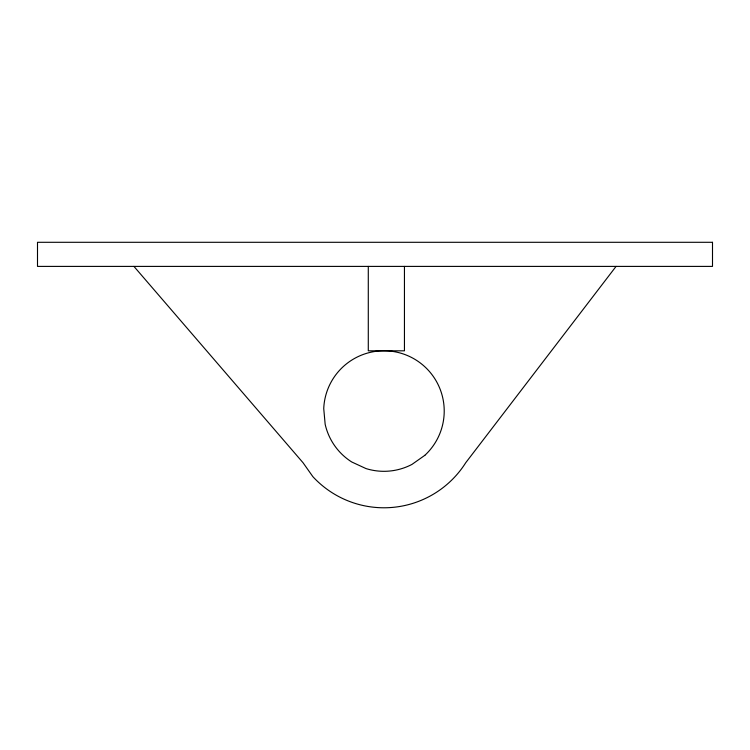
<?xml version="1.0" encoding="UTF-8"?>
<svg xmlns="http://www.w3.org/2000/svg" width="750" height="750" viewBox="0 0 750 750"><rect width="100%" height="100%" fill="white"/><g stroke="black" fill="none" stroke-linecap="round" stroke-linejoin="round"><path stroke-width="1.12" d="M616.069 266.4L465.731 462.731A96.741 96.741 0 0 1 312.863 476.653L303.038 462.731L133.931 266.4M404.447 266.4L404.447 350.822L368.287 350.822L368.287 266.4M424.828 455.334L411.975 464.4A60.272 60.272 0 0 1 366.038 468.591L351.759 461.991A60.272 60.272 0 0 1 325.162 424.294L323.738 408.628A60.272 60.272 0 0 1 409.228 356.334A60.272 60.272 0 0 1 424.828 455.334M712.5 242.297L37.5 242.297L37.5 266.4L712.5 266.4L712.5 242.297"/></g></svg>
